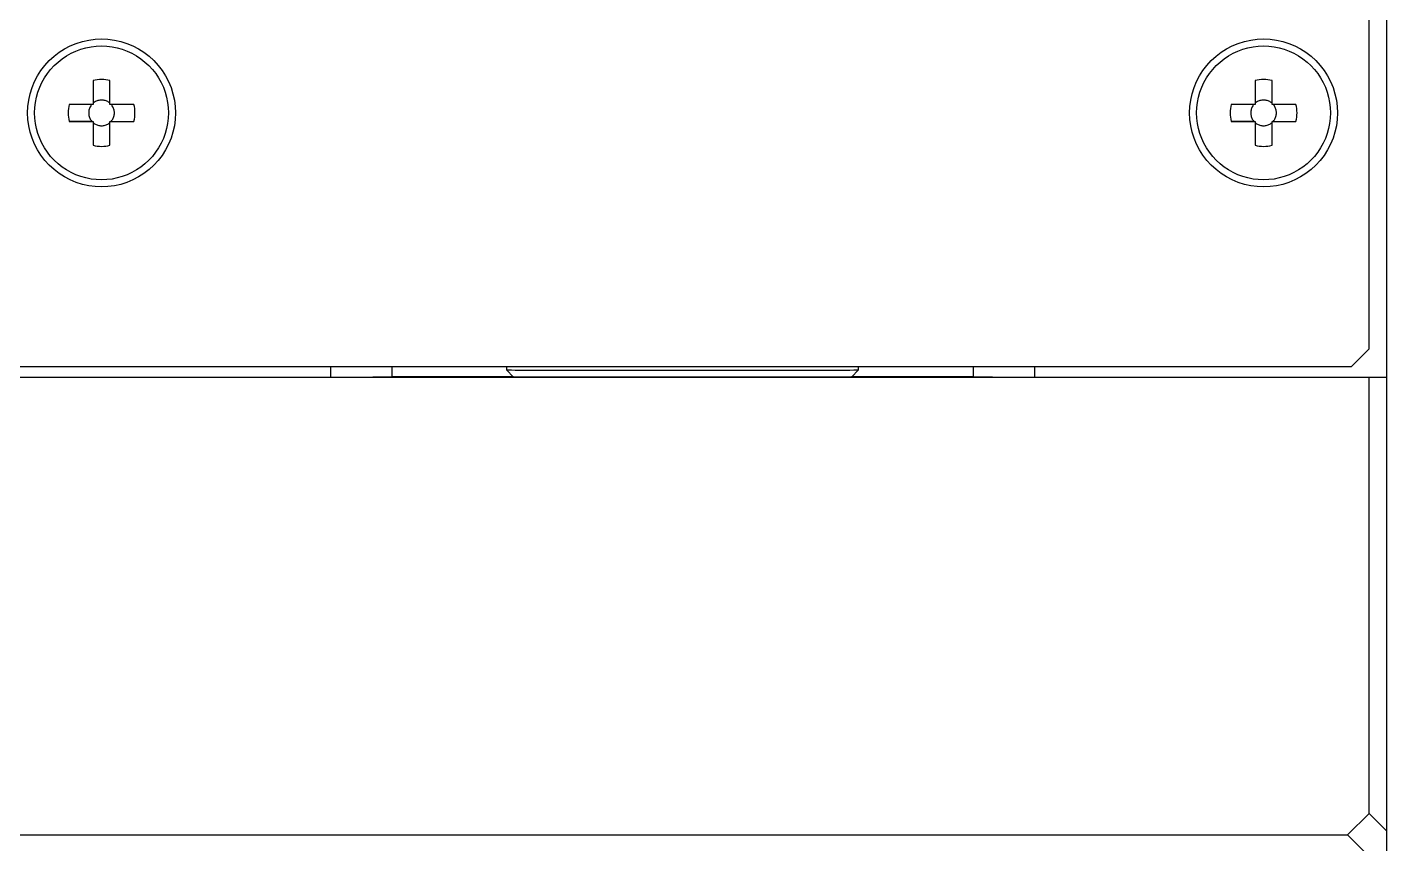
# Model space of a CAD drawing. Extents: x 0 to 701, y -8 to 617.
# Drawn here: x 295.28 to 333.89, y 93.75 to 116.93 of the extents above; entities that cross this region are included whole.
import ezdxf

# ---------------------------------------------------------------- set-up
doc = ezdxf.new("R2010")
doc.units = 0
doc.header["$LTSCALE"] = 0.5
doc.layers.add('MSM_CONTINUOUS', color=7, linetype='CONTINUOUS')

msp = doc.modelspace()

# ---------------------------------------------------------------- linework, layer by layer
at = {"layer": 'MSM_CONTINUOUS'}
for p, q in [((333.893841, 84.999384), (333.893841, 128.49997)), ((333.393841, 107.797633), (333.393841, 121.797742)), ((296.189434, 116.217925), (296.34395, 116.316349)), ((296.34395, 116.316349), (296.506457, 116.400933)), ((296.506457, 116.400933), (296.675717, 116.471031)), ((296.531361, 116.190597), (296.666848, 116.253048)), ((296.666848, 116.253048), (296.806817, 116.304676)), ((296.675717, 116.471031), (296.850443, 116.52611)), ((296.806817, 116.304676), (296.950406, 116.345163)), ((296.850443, 116.52611), (297.029304, 116.565751)), ((296.950406, 116.345163), (297.096728, 116.374259)), ((297.029304, 116.565751), (297.21094, 116.589653)), ((297.096728, 116.374259), (297.244883, 116.391785)), ((297.21094, 116.589653), (297.393967, 116.597633)), ((297.244883, 116.391785), (297.393955, 116.397633)), ((297.393955, 116.397633), (297.543027, 116.391767)), ((297.393967, 116.597633), (297.576994, 116.589631)), ((297.543027, 116.391767), (297.691179, 116.374223)), ((297.576994, 116.589631), (297.758627, 116.565707)), ((297.691179, 116.374223), (297.837498, 116.345109)), ((297.758627, 116.565707), (297.937483, 116.526045)), ((297.837498, 116.345109), (297.981082, 116.304605)), ((297.937483, 116.526045), (298.112202, 116.470944)), ((297.981082, 116.304605), (298.121045, 116.25296)), ((298.112202, 116.470944), (298.281454, 116.400826)), ((298.121045, 116.25296), (298.256525, 116.190494)), ((298.281454, 116.400826), (298.44395, 116.316223)), ((298.44395, 116.316223), (298.598455, 116.21778)), ((329.189434, 116.217925), (329.34395, 116.316349)), ((329.34395, 116.316349), (329.506457, 116.400933)), ((329.506457, 116.400933), (329.675717, 116.471031)), ((329.531361, 116.190597), (329.666848, 116.253048)), ((329.666848, 116.253048), (329.806817, 116.304676)), ((329.675717, 116.471031), (329.850443, 116.52611)), ((329.806817, 116.304676), (329.950406, 116.345163)), ((329.850443, 116.52611), (330.029304, 116.565751)), ((329.950406, 116.345163), (330.096728, 116.374259)), ((330.029304, 116.565751), (330.21094, 116.589653)), ((330.096728, 116.374259), (330.244883, 116.391785)), ((330.21094, 116.589653), (330.393967, 116.597633)), ((330.244883, 116.391785), (330.393955, 116.397633)), ((330.393955, 116.397633), (330.543027, 116.391767)), ((330.393967, 116.597633), (330.576994, 116.589631)), ((330.543027, 116.391767), (330.691179, 116.374223)), ((330.576994, 116.589631), (330.758627, 116.565707)), ((330.691179, 116.374223), (330.837498, 116.345109)), ((330.758627, 116.565707), (330.937483, 116.526045)), ((330.837498, 116.345109), (330.981082, 116.304605)), ((330.937483, 116.526045), (331.112202, 116.470944)), ((330.981082, 116.304605), (331.121045, 116.25296)), ((331.112202, 116.470944), (331.281454, 116.400826)), ((331.121045, 116.25296), (331.256525, 116.190494)), ((331.281454, 116.400826), (331.44395, 116.316223)), ((331.44395, 116.316223), (331.598455, 116.21778)), ((295.673694, 115.702247), (295.785229, 115.847584)), ((295.785229, 115.847584), (295.909006, 115.982647)), ((295.909006, 115.982647), (296.044084, 116.106407)), ((295.949144, 115.731671), (296.050419, 115.841217)), ((296.044084, 116.106407), (296.189434, 116.217925)), ((296.050419, 115.841217), (296.159977, 115.942479)), ((296.159977, 115.942479), (296.277142, 116.034832)), ((296.277142, 116.034832), (296.401191, 116.117709)), ((296.401191, 116.117709), (296.531361, 116.190597)), ((298.256525, 116.190494), (298.386686, 116.11759)), ((298.386686, 116.11759), (298.510725, 116.034698)), ((298.510725, 116.034698), (298.627879, 115.94233)), ((298.598455, 116.21778), (298.743792, 116.106245)), ((298.627879, 115.94233), (298.737425, 115.841055)), ((298.737425, 115.841055), (298.838687, 115.731497)), ((298.743792, 116.106245), (298.878855, 115.982468)), ((298.878855, 115.982468), (299.002616, 115.84739)), ((299.002616, 115.84739), (299.114133, 115.70204)), ((328.673694, 115.702247), (328.785229, 115.847584)), ((328.785229, 115.847584), (328.909006, 115.982647)), ((328.909006, 115.982647), (329.044084, 116.106407)), ((328.949144, 115.731671), (329.050419, 115.841217)), ((329.044084, 116.106407), (329.189434, 116.217925)), ((329.050419, 115.841217), (329.159977, 115.942479)), ((329.159977, 115.942479), (329.277142, 116.034832)), ((329.277142, 116.034832), (329.401191, 116.117709)), ((329.401191, 116.117709), (329.531361, 116.190597)), ((331.256525, 116.190494), (331.386686, 116.11759)), ((331.386686, 116.11759), (331.510725, 116.034698)), ((331.510725, 116.034698), (331.627879, 115.94233)), ((331.598455, 116.21778), (331.743792, 116.106245)), ((331.627879, 115.94233), (331.737425, 115.841055)), ((331.737425, 115.841055), (331.838687, 115.731497)), ((331.743792, 116.106245), (331.878855, 115.982468)), ((331.878855, 115.982468), (332.002616, 115.84739)), ((332.002616, 115.84739), (332.114133, 115.70204)), ((295.490648, 115.385246), (295.575251, 115.547742)), ((295.575251, 115.547742), (295.673694, 115.702247)), ((295.700981, 115.360317), (295.773884, 115.490478)), ((295.773884, 115.490478), (295.856776, 115.614517)), ((295.856776, 115.614517), (295.949144, 115.731671)), ((298.838687, 115.731497), (298.931041, 115.614333)), ((298.931041, 115.614333), (299.013917, 115.490283)), ((299.013917, 115.490283), (299.086805, 115.360113)), ((299.114133, 115.70204), (299.212558, 115.547524)), ((299.212558, 115.547524), (299.297141, 115.385017)), ((328.490648, 115.385246), (328.575251, 115.547742)), ((328.575251, 115.547742), (328.673694, 115.702247)), ((328.700981, 115.360317), (328.773884, 115.490478)), ((328.773884, 115.490478), (328.856776, 115.614517)), ((328.856776, 115.614517), (328.949144, 115.731671)), ((331.838687, 115.731497), (331.931041, 115.614333)), ((331.931041, 115.614333), (332.013917, 115.490283)), ((332.013917, 115.490283), (332.086805, 115.360113)), ((332.114133, 115.70204), (332.212558, 115.547524)), ((332.212558, 115.547524), (332.297141, 115.385017)), ((295.36543, 115.041275), (295.42053, 115.215994)), ((295.42053, 115.215994), (295.490648, 115.385246)), ((295.546365, 114.94129), (295.586869, 115.084874)), ((295.586869, 115.084874), (295.638514, 115.224837)), ((295.638514, 115.224837), (295.700981, 115.360317)), ((297.21298, 115.430258), (297.153841, 115.416817)), ((297.153841, 115.416817), (297.153841, 114.737633)), ((297.272856, 115.439898), (297.21298, 115.430258)), ((297.333225, 115.445697), (297.272856, 115.439898)), ((297.393841, 115.447633), (297.333225, 115.445697)), ((297.454457, 115.445697), (297.393841, 115.447633)), ((297.514826, 115.439898), (297.454457, 115.445697)), ((297.574702, 115.430258), (297.514826, 115.439898)), ((297.633841, 115.416817), (297.574702, 115.430258)), ((297.633841, 114.737633), (297.633841, 115.416817)), ((299.086805, 115.360113), (299.149256, 115.224626)), ((299.149256, 115.224626), (299.200884, 115.084657)), ((299.200884, 115.084657), (299.241371, 114.941068)), ((299.297141, 115.385017), (299.367239, 115.215757)), ((299.367239, 115.215757), (299.422318, 115.041031)), ((328.36543, 115.041275), (328.42053, 115.215994)), ((328.42053, 115.215994), (328.490648, 115.385246)), ((328.546365, 114.94129), (328.586869, 115.084874)), ((328.586869, 115.084874), (328.638514, 115.224837)), ((328.638514, 115.224837), (328.700981, 115.360317)), ((330.21298, 115.430258), (330.153841, 115.416817)), ((330.153841, 115.416817), (330.153841, 114.737633)), ((330.272856, 115.439898), (330.21298, 115.430258)), ((330.333225, 115.445697), (330.272856, 115.439898)), ((330.393841, 115.447633), (330.333225, 115.445697)), ((330.454457, 115.445697), (330.393841, 115.447633)), ((330.514826, 115.439898), (330.454457, 115.445697)), ((330.574702, 115.430258), (330.514826, 115.439898)), ((330.633841, 115.416817), (330.574702, 115.430258)), ((330.633841, 114.737633), (330.633841, 115.416817)), ((332.086805, 115.360113), (332.149256, 115.224626)), ((332.149256, 115.224626), (332.200884, 115.084657)), ((332.200884, 115.084657), (332.241371, 114.941068)), ((332.297141, 115.385017), (332.367239, 115.215757)), ((332.367239, 115.215757), (332.422318, 115.041031)), ((295.293841, 114.497759), (295.301843, 114.680786)), ((295.301843, 114.680786), (295.325767, 114.862419)), ((295.325767, 114.862419), (295.36543, 115.041275)), ((295.499707, 114.646819), (295.517251, 114.794971)), ((295.517251, 114.794971), (295.546365, 114.94129)), ((296.461216, 114.678494), (296.451576, 114.618618)), ((296.474657, 114.737633), (296.461216, 114.678494)), ((297.153841, 114.737633), (296.474657, 114.737633)), ((297.087684, 114.696013), (297.07425, 114.673532)), ((297.102697, 114.717471), (297.087684, 114.696013)), ((297.119212, 114.737797), (297.102697, 114.717471)), ((297.174167, 114.788941), (297.153841, 114.772427)), ((297.195626, 114.803954), (297.174167, 114.788941)), ((297.218106, 114.817388), (297.195626, 114.803954)), ((297.241493, 114.829175), (297.218106, 114.817388)), ((297.265665, 114.839253), (297.241493, 114.829175)), ((297.290498, 114.847571), (297.265665, 114.839253)), ((297.315864, 114.854085), (297.290498, 114.847571)), ((297.341632, 114.858762), (297.315864, 114.854085)), ((297.367669, 114.861578), (297.341632, 114.858762)), ((297.393841, 114.862518), (297.367669, 114.861578)), ((297.420013, 114.861578), (297.393841, 114.862518)), ((297.44605, 114.858762), (297.420013, 114.861578)), ((297.471818, 114.854085), (297.44605, 114.858762)), ((297.497184, 114.847571), (297.471818, 114.854085)), ((297.522017, 114.839253), (297.497184, 114.847571)), ((297.546189, 114.829175), (297.522017, 114.839253)), ((297.569576, 114.817388), (297.546189, 114.829175)), ((297.592057, 114.803954), (297.569576, 114.817388)), ((297.613515, 114.788941), (297.592057, 114.803954)), ((297.633841, 114.772427), (297.613515, 114.788941)), ((298.313026, 114.737633), (297.633841, 114.737633)), ((297.684985, 114.717471), (297.668471, 114.737797)), ((297.699998, 114.696013), (297.684985, 114.717471)), ((297.713432, 114.673532), (297.699998, 114.696013)), ((298.326466, 114.678494), (298.313026, 114.737633)), ((298.336106, 114.618618), (298.326466, 114.678494)), ((299.241371, 114.941068), (299.270467, 114.794746)), ((299.270467, 114.794746), (299.287993, 114.646591)), ((299.422318, 115.041031), (299.461959, 114.86217)), ((299.461959, 114.86217), (299.485861, 114.680534)), ((299.485861, 114.680534), (299.493841, 114.497507)), ((328.293841, 114.497759), (328.301843, 114.680786)), ((328.301843, 114.680786), (328.325767, 114.862419)), ((328.325767, 114.862419), (328.36543, 115.041275)), ((328.499707, 114.646819), (328.517251, 114.794971)), ((328.517251, 114.794971), (328.546365, 114.94129)), ((329.461216, 114.678494), (329.451576, 114.618618)), ((329.474657, 114.737633), (329.461216, 114.678494)), ((330.153841, 114.737633), (329.474657, 114.737633)), ((330.087684, 114.696013), (330.07425, 114.673532)), ((330.102697, 114.717471), (330.087684, 114.696013)), ((330.119212, 114.737797), (330.102697, 114.717471)), ((330.174167, 114.788941), (330.153841, 114.772427)), ((330.195626, 114.803954), (330.174167, 114.788941)), ((330.218106, 114.817388), (330.195626, 114.803954)), ((330.241493, 114.829175), (330.218106, 114.817388)), ((330.265665, 114.839253), (330.241493, 114.829175)), ((330.290498, 114.847571), (330.265665, 114.839253)), ((330.315864, 114.854085), (330.290498, 114.847571)), ((330.341632, 114.858762), (330.315864, 114.854085)), ((330.367669, 114.861578), (330.341632, 114.858762)), ((330.393841, 114.862518), (330.367669, 114.861578)), ((330.420013, 114.861578), (330.393841, 114.862518)), ((330.44605, 114.858762), (330.420013, 114.861578)), ((330.471818, 114.854085), (330.44605, 114.858762)), ((330.497184, 114.847571), (330.471818, 114.854085)), ((330.522017, 114.839253), (330.497184, 114.847571)), ((330.546189, 114.829175), (330.522017, 114.839253)), ((330.569576, 114.817388), (330.546189, 114.829175)), ((330.592057, 114.803954), (330.569576, 114.817388)), ((330.613515, 114.788941), (330.592057, 114.803954)), ((330.633841, 114.772427), (330.613515, 114.788941)), ((331.313026, 114.737633), (330.633841, 114.737633)), ((330.684985, 114.717471), (330.668471, 114.737797)), ((330.699998, 114.696013), (330.684985, 114.717471)), ((330.713432, 114.673532), (330.699998, 114.696013)), ((331.326466, 114.678494), (331.313026, 114.737633)), ((331.336106, 114.618618), (331.326466, 114.678494)), ((332.241371, 114.941068), (332.270467, 114.794746)), ((332.270467, 114.794746), (332.287993, 114.646591)), ((332.422318, 115.041031), (332.461959, 114.86217)), ((332.461959, 114.86217), (332.485861, 114.680534)), ((332.485861, 114.680534), (332.493841, 114.497507)), ((295.301821, 114.314732), (295.293841, 114.497759)), ((295.325723, 114.133096), (295.301821, 114.314732)), ((295.493841, 114.497747), (295.499707, 114.646819)), ((295.49969, 114.348669), (295.493841, 114.497747)), ((295.517217, 114.200509), (295.49969, 114.348669)), ((296.445777, 114.558249), (296.443841, 114.497633)), ((296.443841, 114.497633), (296.445777, 114.437017)), ((296.451576, 114.618618), (296.445777, 114.558249)), ((296.445777, 114.437017), (296.451576, 114.376648)), ((296.451576, 114.376648), (296.461216, 114.316772)), ((296.461216, 114.316772), (296.474657, 114.257633)), ((297.03006, 114.523969), (297.02912, 114.497797)), ((297.02912, 114.497797), (297.03006, 114.471625)), ((297.032876, 114.550006), (297.03006, 114.523969)), ((297.03006, 114.471625), (297.032876, 114.445588)), ((297.037553, 114.575774), (297.032876, 114.550006)), ((297.032876, 114.445588), (297.037553, 114.41982)), ((297.044068, 114.60114), (297.037553, 114.575774)), ((297.037553, 114.41982), (297.044068, 114.394454)), ((297.052385, 114.625973), (297.044068, 114.60114)), ((297.044068, 114.394454), (297.052385, 114.369621)), ((297.062463, 114.650145), (297.052385, 114.625973)), ((297.052385, 114.369621), (297.062463, 114.345449)), ((297.07425, 114.673532), (297.062463, 114.650145)), ((297.062463, 114.345449), (297.07425, 114.322062)), ((297.07425, 114.322062), (297.087684, 114.299582)), ((297.087684, 114.299582), (297.102697, 114.278123)), ((297.684985, 114.278123), (297.699998, 114.299582)), ((297.699998, 114.299582), (297.713432, 114.322062)), ((297.725219, 114.650145), (297.713432, 114.673532)), ((297.713432, 114.322062), (297.725219, 114.345449)), ((297.735297, 114.625973), (297.725219, 114.650145)), ((297.725219, 114.345449), (297.735297, 114.369621)), ((297.743615, 114.60114), (297.735297, 114.625973)), ((297.735297, 114.369621), (297.743615, 114.394454)), ((297.750129, 114.575774), (297.743615, 114.60114)), ((297.743615, 114.394454), (297.750129, 114.41982)), ((297.754806, 114.550006), (297.750129, 114.575774)), ((297.750129, 114.41982), (297.754806, 114.445588)), ((297.757622, 114.523969), (297.754806, 114.550006)), ((297.754806, 114.445588), (297.757622, 114.471625)), ((297.758562, 114.497797), (297.757622, 114.523969)), ((297.757622, 114.471625), (297.758562, 114.497797)), ((298.313026, 114.257633), (298.326466, 114.316772)), ((298.326466, 114.316772), (298.336106, 114.376648)), ((298.341905, 114.558249), (298.336106, 114.618618)), ((298.336106, 114.376648), (298.341905, 114.437017)), ((298.343841, 114.497633), (298.341905, 114.558249)), ((298.341905, 114.437017), (298.343841, 114.497633)), ((299.287976, 114.348453), (299.270433, 114.200306)), ((299.293841, 114.497519), (299.287976, 114.348453)), ((299.287993, 114.646591), (299.293841, 114.497519)), ((299.485839, 114.31448), (299.461915, 114.132848)), ((299.493841, 114.497507), (299.485839, 114.31448)), ((328.301821, 114.314732), (328.293841, 114.497759)), ((328.325723, 114.133096), (328.301821, 114.314732)), ((328.493841, 114.497747), (328.499707, 114.646819)), ((328.49969, 114.348669), (328.493841, 114.497747)), ((328.517217, 114.200509), (328.49969, 114.348669)), ((329.445777, 114.558249), (329.443841, 114.497633)), ((329.443841, 114.497633), (329.445777, 114.437017)), ((329.451576, 114.618618), (329.445777, 114.558249)), ((329.445777, 114.437017), (329.451576, 114.376648)), ((329.451576, 114.376648), (329.461216, 114.316772)), ((329.461216, 114.316772), (329.474657, 114.257633)), ((330.03006, 114.523969), (330.02912, 114.497797)), ((330.02912, 114.497797), (330.03006, 114.471625)), ((330.032876, 114.550006), (330.03006, 114.523969)), ((330.03006, 114.471625), (330.032876, 114.445588)), ((330.037553, 114.575774), (330.032876, 114.550006)), ((330.032876, 114.445588), (330.037553, 114.41982)), ((330.044068, 114.60114), (330.037553, 114.575774)), ((330.037553, 114.41982), (330.044068, 114.394454)), ((330.052385, 114.625973), (330.044068, 114.60114)), ((330.044068, 114.394454), (330.052385, 114.369621)), ((330.062463, 114.650145), (330.052385, 114.625973)), ((330.052385, 114.369621), (330.062463, 114.345449)), ((330.07425, 114.673532), (330.062463, 114.650145)), ((330.062463, 114.345449), (330.07425, 114.322062)), ((330.07425, 114.322062), (330.087684, 114.299582)), ((330.087684, 114.299582), (330.102697, 114.278123)), ((330.684985, 114.278123), (330.699998, 114.299582)), ((330.699998, 114.299582), (330.713432, 114.322062)), ((330.725219, 114.650145), (330.713432, 114.673532)), ((330.713432, 114.322062), (330.725219, 114.345449)), ((330.735297, 114.625973), (330.725219, 114.650145)), ((330.725219, 114.345449), (330.735297, 114.369621)), ((330.743615, 114.60114), (330.735297, 114.625973)), ((330.735297, 114.369621), (330.743615, 114.394454)), ((330.750129, 114.575774), (330.743615, 114.60114)), ((330.743615, 114.394454), (330.750129, 114.41982)), ((330.754806, 114.550006), (330.750129, 114.575774)), ((330.750129, 114.41982), (330.754806, 114.445588)), ((330.757622, 114.523969), (330.754806, 114.550006)), ((330.754806, 114.445588), (330.757622, 114.471625)), ((330.758562, 114.497797), (330.757622, 114.523969)), ((330.757622, 114.471625), (330.758562, 114.497797)), ((331.313026, 114.257633), (331.326466, 114.316772)), ((331.326466, 114.316772), (331.336106, 114.376648)), ((331.341905, 114.558249), (331.336106, 114.618618)), ((331.336106, 114.376648), (331.341905, 114.437017)), ((331.343841, 114.497633), (331.341905, 114.558249)), ((331.341905, 114.437017), (331.343841, 114.497633)), ((332.287976, 114.348453), (332.270433, 114.200306)), ((332.293841, 114.497519), (332.287976, 114.348453)), ((332.287993, 114.646591), (332.293841, 114.497519)), ((332.485839, 114.31448), (332.461915, 114.132848)), ((332.493841, 114.497507), (332.485839, 114.31448)), ((295.365364, 113.954235), (295.325723, 114.133096)), ((295.420443, 113.779509), (295.365364, 113.954235)), ((295.546316, 114.054181), (295.517217, 114.200509)), ((295.586805, 113.910588), (295.546316, 114.054181)), ((295.638437, 113.770614), (295.586805, 113.910588)), ((297.119212, 114.257797), (296.474657, 114.257633)), ((296.474657, 114.257633), (297.153841, 114.257633)), ((297.102697, 114.278123), (297.119212, 114.257797)), ((297.119212, 114.257797), (297.153841, 114.257797)), ((297.153841, 114.257797), (297.153841, 113.578449)), ((297.153841, 114.223168), (297.174167, 114.206654)), ((297.174167, 114.206654), (297.195626, 114.19164)), ((297.195626, 114.19164), (297.218106, 114.178206)), ((297.218106, 114.178206), (297.241493, 114.166419)), ((297.241493, 114.166419), (297.265665, 114.156341)), ((297.265665, 114.156341), (297.290498, 114.148024)), ((297.290498, 114.148024), (297.315864, 114.14151)), ((297.315864, 114.14151), (297.341632, 114.136832)), ((297.341632, 114.136832), (297.367669, 114.134017)), ((297.367669, 114.134017), (297.393841, 114.133076)), ((297.393841, 114.133076), (297.420013, 114.134017)), ((297.420013, 114.134017), (297.44605, 114.136832)), ((297.44605, 114.136832), (297.471818, 114.14151)), ((297.471818, 114.14151), (297.497184, 114.148024)), ((297.497184, 114.148024), (297.522017, 114.156341)), ((297.522017, 114.156341), (297.546189, 114.166419)), ((297.546189, 114.166419), (297.569576, 114.178206)), ((297.569576, 114.178206), (297.592057, 114.19164)), ((297.592057, 114.19164), (297.613515, 114.206654)), ((297.613515, 114.206654), (297.633841, 114.223168)), ((297.633841, 113.578449), (297.633841, 114.257797)), ((297.633841, 114.257797), (297.668471, 114.257797)), ((297.633841, 114.257633), (298.313026, 114.257633)), ((297.668471, 114.257797), (297.684985, 114.278123)), ((297.668471, 114.257797), (298.313026, 114.257633)), ((299.20082, 113.910414), (299.149179, 113.770455)), ((299.241321, 114.053992), (299.20082, 113.910414)), ((299.270433, 114.200306), (299.241321, 114.053992)), ((299.422253, 113.953991), (299.367152, 113.779272)), ((299.461915, 114.132848), (299.422253, 113.953991)), ((328.365364, 113.954235), (328.325723, 114.133096)), ((328.420443, 113.779509), (328.365364, 113.954235)), ((328.546316, 114.054181), (328.517217, 114.200509)), ((328.586805, 113.910588), (328.546316, 114.054181)), ((328.638437, 113.770614), (328.586805, 113.910588)), ((330.119212, 114.257797), (329.474657, 114.257633)), ((329.474657, 114.257633), (330.153841, 114.257633)), ((330.102697, 114.278123), (330.119212, 114.257797)), ((330.119212, 114.257797), (330.153841, 114.257797)), ((330.153841, 114.257797), (330.153841, 113.578449)), ((330.153841, 114.223168), (330.174167, 114.206654)), ((330.174167, 114.206654), (330.195626, 114.19164)), ((330.195626, 114.19164), (330.218106, 114.178206)), ((330.218106, 114.178206), (330.241493, 114.166419)), ((330.241493, 114.166419), (330.265665, 114.156341)), ((330.265665, 114.156341), (330.290498, 114.148024)), ((330.290498, 114.148024), (330.315864, 114.14151)), ((330.315864, 114.14151), (330.341632, 114.136832)), ((330.341632, 114.136832), (330.367669, 114.134017)), ((330.367669, 114.134017), (330.393841, 114.133076)), ((330.393841, 114.133076), (330.420013, 114.134017)), ((330.420013, 114.134017), (330.44605, 114.136832)), ((330.44605, 114.136832), (330.471818, 114.14151)), ((330.471818, 114.14151), (330.497184, 114.148024)), ((330.497184, 114.148024), (330.522017, 114.156341)), ((330.522017, 114.156341), (330.546189, 114.166419)), ((330.546189, 114.166419), (330.569576, 114.178206)), ((330.569576, 114.178206), (330.592057, 114.19164)), ((330.592057, 114.19164), (330.613515, 114.206654)), ((330.613515, 114.206654), (330.633841, 114.223168)), ((330.633841, 113.578449), (330.633841, 114.257797)), ((330.633841, 114.257797), (330.668471, 114.257797)), ((330.633841, 114.257633), (331.313026, 114.257633)), ((330.668471, 114.257797), (330.684985, 114.278123)), ((330.668471, 114.257797), (331.313026, 114.257633)), ((332.20082, 113.910414), (332.149179, 113.770455)), ((332.241321, 114.053992), (332.20082, 113.910414)), ((332.270433, 114.200306), (332.241321, 114.053992)), ((332.422253, 113.953991), (332.367152, 113.779272)), ((332.461915, 114.132848), (332.422253, 113.953991)), ((295.490541, 113.610249), (295.420443, 113.779509)), ((295.575125, 113.447742), (295.490541, 113.610249)), ((295.700892, 113.635122), (295.638437, 113.770614)), ((295.773786, 113.504949), (295.700892, 113.635122)), ((297.153841, 113.578449), (297.21298, 113.565008)), ((297.21298, 113.565008), (297.272856, 113.555368)), ((297.272856, 113.555368), (297.333225, 113.549569)), ((297.333225, 113.549569), (297.393841, 113.547633)), ((297.393841, 113.547633), (297.454457, 113.549569)), ((297.454457, 113.549569), (297.514826, 113.555368)), ((297.514826, 113.555368), (297.574702, 113.565008)), ((297.574702, 113.565008), (297.633841, 113.578449)), ((299.086717, 113.63498), (299.013819, 113.504822)), ((299.149179, 113.770455), (299.086717, 113.63498)), ((299.297034, 113.61002), (299.212431, 113.447524)), ((299.367152, 113.779272), (299.297034, 113.61002)), ((328.490541, 113.610249), (328.420443, 113.779509)), ((328.575125, 113.447742), (328.490541, 113.610249)), ((328.700892, 113.635122), (328.638437, 113.770614)), ((328.773786, 113.504949), (328.700892, 113.635122)), ((330.153841, 113.578449), (330.21298, 113.565008)), ((330.21298, 113.565008), (330.272856, 113.555368)), ((330.272856, 113.555368), (330.333225, 113.549569)), ((330.333225, 113.549569), (330.393841, 113.547633)), ((330.393841, 113.547633), (330.454457, 113.549569)), ((330.454457, 113.549569), (330.514826, 113.555368)), ((330.514826, 113.555368), (330.574702, 113.565008)), ((330.574702, 113.565008), (330.633841, 113.578449)), ((332.086717, 113.63498), (332.013819, 113.504822)), ((332.149179, 113.770455), (332.086717, 113.63498)), ((332.297034, 113.61002), (332.212431, 113.447524)), ((332.367152, 113.779272), (332.297034, 113.61002)), ((295.673549, 113.293226), (295.575125, 113.447742)), ((295.785067, 113.147876), (295.673549, 113.293226)), ((295.856669, 113.380897), (295.773786, 113.504949)), ((295.908828, 113.012798), (295.785067, 113.147876)), ((295.949029, 113.26373), (295.856669, 113.380897)), ((296.050298, 113.154171), (295.949029, 113.26373)), ((296.159851, 113.052895), (296.050298, 113.154171)), ((298.737304, 113.15409), (298.627753, 113.052828)), ((298.838572, 113.263634), (298.737304, 113.15409)), ((298.930933, 113.380786), (298.838572, 113.263634)), ((299.002453, 113.147682), (298.878676, 113.01262)), ((299.013819, 113.504822), (298.930933, 113.380786)), ((299.113988, 113.293019), (299.002453, 113.147682)), ((299.212431, 113.447524), (299.113988, 113.293019)), ((328.673549, 113.293226), (328.575125, 113.447742)), ((328.785067, 113.147876), (328.673549, 113.293226)), ((328.856669, 113.380897), (328.773786, 113.504949)), ((328.908828, 113.012798), (328.785067, 113.147876)), ((328.949029, 113.26373), (328.856669, 113.380897)), ((329.050298, 113.154171), (328.949029, 113.26373)), ((329.159851, 113.052895), (329.050298, 113.154171)), ((331.737304, 113.15409), (331.627753, 113.052828)), ((331.838572, 113.263634), (331.737304, 113.15409)), ((331.930933, 113.380786), (331.838572, 113.263634)), ((332.002453, 113.147682), (331.878676, 113.01262)), ((332.013819, 113.504822), (331.930933, 113.380786)), ((332.113988, 113.293019), (332.002453, 113.147682)), ((332.212431, 113.447524), (332.113988, 113.293019)), ((296.04389, 112.889021), (295.908828, 113.012798)), ((296.189227, 112.777486), (296.04389, 112.889021)), ((296.277012, 112.960528), (296.159851, 113.052895)), ((296.343732, 112.679043), (296.189227, 112.777486)), ((296.40106, 112.877638), (296.277012, 112.960528)), ((296.531229, 112.804736), (296.40106, 112.877638)), ((296.666716, 112.742273), (296.531229, 112.804736)), ((298.256393, 112.804705), (298.120913, 112.742251)), ((298.386554, 112.877596), (298.256393, 112.804705)), ((298.510596, 112.960474), (298.386554, 112.877596)), ((298.598248, 112.777341), (298.443732, 112.678917)), ((298.627753, 113.052828), (298.510596, 112.960474)), ((298.743598, 112.888859), (298.598248, 112.777341)), ((298.878676, 113.01262), (298.743598, 112.888859)), ((329.04389, 112.889021), (328.908828, 113.012798)), ((329.189227, 112.777486), (329.04389, 112.889021)), ((329.277012, 112.960528), (329.159851, 113.052895)), ((329.343732, 112.679043), (329.189227, 112.777486)), ((329.40106, 112.877638), (329.277012, 112.960528)), ((329.531229, 112.804736), (329.40106, 112.877638)), ((329.666716, 112.742273), (329.531229, 112.804736)), ((331.256393, 112.804705), (331.120913, 112.742251)), ((331.386554, 112.877596), (331.256393, 112.804705)), ((331.510596, 112.960474), (331.386554, 112.877596)), ((331.598248, 112.777341), (331.443732, 112.678917)), ((331.627753, 113.052828), (331.510596, 112.960474)), ((331.743598, 112.888859), (331.598248, 112.777341)), ((331.878676, 113.01262), (331.743598, 112.888859)), ((296.506228, 112.59444), (296.343732, 112.679043)), ((296.67548, 112.524322), (296.506228, 112.59444)), ((296.806687, 112.690633), (296.666716, 112.742273)), ((296.850199, 112.469221), (296.67548, 112.524322)), ((296.950278, 112.650134), (296.806687, 112.690633)), ((297.029056, 112.429559), (296.850199, 112.469221)), ((297.096604, 112.621027), (296.950278, 112.650134)), ((297.210688, 112.405635), (297.029056, 112.429559)), ((297.244763, 112.603491), (297.096604, 112.621027)), ((297.393715, 112.397633), (297.210688, 112.405635)), ((297.393841, 112.597633), (297.244763, 112.603491)), ((297.576742, 112.405613), (297.393715, 112.397633)), ((297.542908, 112.60349), (297.393841, 112.597633)), ((297.691055, 112.621023), (297.542908, 112.60349)), ((297.758378, 112.429515), (297.576742, 112.405613)), ((297.837371, 112.650126), (297.691055, 112.621023)), ((297.937239, 112.469156), (297.758378, 112.429515)), ((297.980952, 112.690619), (297.837371, 112.650126)), ((298.111965, 112.524235), (297.937239, 112.469156)), ((298.120913, 112.742251), (297.980952, 112.690619)), ((298.281225, 112.594333), (298.111965, 112.524235)), ((298.443732, 112.678917), (298.281225, 112.594333)), ((329.506228, 112.59444), (329.343732, 112.679043)), ((329.67548, 112.524322), (329.506228, 112.59444)), ((329.806687, 112.690633), (329.666716, 112.742273)), ((329.850199, 112.469221), (329.67548, 112.524322)), ((329.950278, 112.650134), (329.806687, 112.690633)), ((330.029056, 112.429559), (329.850199, 112.469221)), ((330.096604, 112.621027), (329.950278, 112.650134)), ((330.210688, 112.405635), (330.029056, 112.429559)), ((330.244763, 112.603491), (330.096604, 112.621027)), ((330.393715, 112.397633), (330.210688, 112.405635)), ((330.393841, 112.597633), (330.244763, 112.603491)), ((330.576742, 112.405613), (330.393715, 112.397633)), ((330.542908, 112.60349), (330.393841, 112.597633)), ((330.691055, 112.621023), (330.542908, 112.60349)), ((330.758378, 112.429515), (330.576742, 112.405613)), ((330.837371, 112.650126), (330.691055, 112.621023)), ((330.937239, 112.469156), (330.758378, 112.429515)), ((330.980952, 112.690619), (330.837371, 112.650126)), ((331.111965, 112.524235), (330.937239, 112.469156)), ((331.120913, 112.742251), (330.980952, 112.690619)), ((331.281225, 112.594333), (331.111965, 112.524235)), ((331.443732, 112.678917), (331.281225, 112.594333)), ((332.893841, 107.297633), (333.393841, 107.797633)), ((293.893841, 106.997743), (303.893841, 106.997743)), ((294.393841, 106.997606), (333.393841, 106.997606)), ((294.893841, 107.297633), (332.893841, 107.297633)), ((303.893841, 107.297633), (303.893841, 106.997743)), ((303.893841, 106.999307), (304.082768, 106.999318)), ((304.082768, 106.999318), (304.265025, 106.999331)), ((304.265025, 106.999331), (304.43959, 106.999346)), ((304.43959, 106.999346), (304.605485, 106.999363)), ((304.605485, 106.999363), (304.761778, 106.999381)), ((304.761778, 106.999381), (304.907592, 106.999401)), ((304.907592, 106.999401), (305.042111, 106.999423)), ((305.042111, 106.999423), (305.164579, 106.999445)), ((305.093841, 106.998905), (305.115121, 106.998989)), ((305.121058, 106.998811), (305.093841, 106.998905)), ((305.115121, 106.998989), (305.179025, 106.999072)), ((305.202353, 106.998717), (305.121058, 106.998811)), ((305.164579, 106.999445), (305.274309, 106.999469)), ((305.179025, 106.999072), (305.285244, 106.999155)), ((305.337225, 106.998624), (305.202353, 106.998717)), ((305.274309, 106.999469), (305.370686, 106.999494)), ((305.285244, 106.999155), (305.43326, 106.999236)), ((305.524841, 106.998533), (305.337225, 106.998624)), ((305.370686, 106.999494), (305.453169, 106.99952)), ((305.43326, 106.999236), (305.622356, 106.999316)), ((305.453169, 106.99952), (305.521295, 106.999546)), ((305.521295, 106.999546), (305.574683, 106.999574)), ((305.764047, 106.998444), (305.524841, 106.998533)), ((305.574683, 106.999574), (305.613032, 106.999601)), ((305.613032, 106.999601), (305.636128, 106.999629)), ((305.622356, 106.999316), (305.851613, 106.999394)), ((305.636128, 106.999629), (305.643841, 106.999657)), ((305.643841, 106.999657), (305.643841, 107.297633)), ((309.092542, 107.000205), (305.643841, 107.000205)), ((305.693841, 106.998905), (305.693404, 106.998468)), ((305.719353, 106.998994), (305.693841, 106.998905)), ((305.693841, 106.998905), (305.711331, 106.998832)), ((305.711331, 106.998832), (305.763871, 106.998759)), ((305.795554, 106.999081), (305.719353, 106.998994)), ((305.763871, 106.998759), (305.851238, 106.998686)), ((306.053366, 106.998359), (305.764047, 106.998444)), ((305.921971, 106.999168), (305.795554, 106.999081)), ((305.851238, 106.998686), (305.973056, 106.998615)), ((305.851613, 106.999394), (306.119919, 106.999469)), ((306.097821, 106.999253), (305.921971, 106.999168)), ((305.973056, 106.998615), (306.128804, 106.998545)), ((306.391017, 106.998276), (306.053366, 106.998359)), ((306.322013, 106.999336), (306.097821, 106.999253)), ((306.119919, 106.999469), (306.42597, 106.999542)), ((306.128804, 106.998545), (306.317814, 106.998476)), ((306.317814, 106.998476), (306.539278, 106.998409)), ((306.593156, 106.999416), (306.322013, 106.999336)), ((306.774916, 106.998198), (306.391017, 106.998276)), ((306.42597, 106.999542), (306.768281, 106.999611)), ((306.539278, 106.998409), (306.792246, 106.998344)), ((306.909571, 106.999493), (306.593156, 106.999416)), ((306.768281, 106.999611), (307.145189, 106.999678)), ((307.202699, 106.998123), (306.774916, 106.998198)), ((306.792246, 106.998344), (307.075635, 106.998282)), ((307.269294, 106.999566), (306.909571, 106.999493)), ((307.075635, 106.998282), (307.38823, 106.998222)), ((307.093841, 106.998905), (307.108404, 106.998966)), ((307.116657, 106.998829), (307.093841, 106.998905)), ((307.108404, 106.998966), (307.152151, 106.999027)), ((307.184799, 106.998754), (307.116657, 106.998829)), ((307.145189, 106.999678), (307.554864, 106.99974)), ((307.152151, 106.999027), (307.224894, 106.999087)), ((307.297812, 106.998679), (307.184799, 106.998754)), ((307.671727, 106.998054), (307.202699, 106.998123)), ((307.224894, 106.999087), (307.32632, 106.999146)), ((307.670094, 106.999635), (307.269294, 106.999566)), ((307.454941, 106.998606), (307.297812, 106.998679)), ((307.32632, 106.999146), (307.455994, 106.999205)), ((307.38823, 106.998222), (307.728693, 106.998166)), ((307.655133, 106.998535), (307.454941, 106.998606)), ((307.455994, 106.999205), (307.613357, 106.999262)), ((307.554864, 106.99974), (307.995318, 106.999798)), ((307.613357, 106.999262), (307.797733, 106.999317)), ((307.897051, 106.998467), (307.655133, 106.998535)), ((308.109488, 106.9997), (307.670094, 106.999635)), ((308.17911, 106.99799), (307.671727, 106.998054)), ((307.728693, 106.998166), (308.095566, 106.998112)), ((307.797733, 106.999317), (308.008328, 106.999371)), ((308.179076, 106.998401), (307.897051, 106.998467)), ((308.008328, 106.999371), (308.244237, 106.999423)), ((308.584749, 106.99976), (308.109488, 106.9997)), ((308.499322, 106.998339), (308.179076, 106.998401)), ((308.72172, 106.997931), (308.17911, 106.99799)), ((308.244237, 106.999423), (308.504445, 106.999472)), ((308.855647, 106.99828), (308.499322, 106.998339)), ((308.504445, 106.999472), (308.787833, 106.999519)), ((309.092932, 106.999814), (308.584749, 106.99976)), ((309.296213, 106.997879), (308.72172, 106.997931)), ((308.787833, 106.999519), (309.093182, 106.999564)), ((309.245668, 106.998226), (308.855647, 106.99828)), ((308.893841, 107.297633), (308.893841, 107.198905)), ((308.893841, 107.198905), (308.909255, 107.198851)), ((308.893841, 107.198905), (309.093841, 106.998905)), ((308.909255, 107.198851), (308.955399, 107.198798)), ((308.955399, 107.198798), (309.031992, 107.198745)), ((309.031992, 107.198745), (309.138559, 107.198694)), ((309.138559, 107.198694), (309.274444, 107.198643)), ((309.193708, 106.998772), (309.193169, 106.998233)), ((309.666777, 106.998177), (309.245668, 106.998226)), ((309.274444, 107.198643), (309.438809, 107.198595)), ((309.899046, 106.997833), (309.296213, 106.997879)), ((309.438809, 107.198595), (309.63064, 107.198548)), ((309.63064, 107.198548), (309.848756, 107.198503)), ((310.116157, 106.998132), (309.666777, 106.998177)), ((309.848756, 107.198503), (310.091811, 107.198461)), ((310.526505, 106.997793), (309.899046, 106.997833)), ((310.091811, 107.198461), (310.358307, 107.198422)), ((310.590802, 106.998092), (310.116157, 106.998132)), ((310.358307, 107.198422), (310.646601, 107.198385)), ((311.174721, 106.99776), (310.526505, 106.997793)), ((311.087539, 106.998058), (310.590802, 106.998092)), ((310.646601, 107.198385), (310.954915, 107.198352)), ((310.954915, 107.198352), (311.281348, 107.198322)), ((311.603045, 106.998029), (311.087539, 106.998058)), ((311.839697, 106.997735), (311.174721, 106.99776)), ((311.281348, 107.198322), (311.623889, 107.198296)), ((312.133872, 106.998007), (311.603045, 106.998029)), ((311.623889, 107.198296), (311.980424, 107.198273)), ((312.517337, 106.997716), (311.839697, 106.997735)), ((311.980424, 107.198273), (312.348756, 107.198255)), ((312.348756, 107.198255), (312.726614, 107.19824)), ((313.203461, 106.997705), (312.517337, 106.997716)), ((312.726614, 107.19824), (313.111669, 107.19823)), ((313.111669, 107.19823), (313.501546, 107.198223)), ((313.893841, 106.997701), (313.203461, 106.997705)), ((313.501546, 107.198223), (313.893841, 107.198221)), ((313.893841, 107.198221), (314.286137, 107.198223)), ((314.584221, 106.997705), (313.893841, 106.997701)), ((314.286137, 107.198223), (314.676013, 107.19823)), ((315.270346, 106.997716), (314.584221, 106.997705)), ((314.676013, 107.19823), (315.061068, 107.19824)), ((315.061068, 107.19824), (315.438926, 107.198255)), ((315.947985, 106.997735), (315.270346, 106.997716)), ((315.438926, 107.198255), (315.807258, 107.198273)), ((316.184637, 106.998029), (315.653811, 106.998007)), ((315.807258, 107.198273), (316.163794, 107.198296)), ((316.612962, 106.99776), (315.947985, 106.997735)), ((316.163794, 107.198296), (316.506334, 107.198322)), ((316.700143, 106.998058), (316.184637, 106.998029)), ((316.506334, 107.198322), (316.832767, 107.198352)), ((317.261177, 106.997793), (316.612962, 106.99776)), ((317.19688, 106.998092), (316.700143, 106.998058)), ((316.832767, 107.198352), (317.141081, 107.198385)), ((317.141081, 107.198385), (317.429375, 107.198422)), ((317.671525, 106.998132), (317.19688, 106.998092)), ((317.888636, 106.997833), (317.261177, 106.997793)), ((317.429375, 107.198422), (317.695871, 107.198461)), ((318.120905, 106.998177), (317.671525, 106.998132)), ((317.695871, 107.198461), (317.938926, 107.198503)), ((318.491469, 106.997879), (317.888636, 106.997833)), ((317.938926, 107.198503), (318.157042, 107.198548)), ((318.542014, 106.998226), (318.120905, 106.998177)), ((318.157042, 107.198548), (318.348874, 107.198595)), ((318.348874, 107.198595), (318.513239, 107.198643)), ((319.065962, 106.997931), (318.491469, 106.997879)), ((318.513239, 107.198643), (318.649124, 107.198694)), ((318.932036, 106.99828), (318.542014, 106.998226)), ((318.594513, 106.998233), (318.593974, 106.998772)), ((318.649124, 107.198694), (318.755691, 107.198745)), ((318.693841, 106.998905), (318.893841, 107.198905)), ((318.6945, 106.999564), (318.999849, 106.999519)), ((319.202933, 106.99976), (318.69475, 106.999814)), ((322.143841, 107.000205), (318.695141, 107.000205)), ((318.755691, 107.198745), (318.832283, 107.198798)), ((318.832283, 107.198798), (318.878428, 107.198851)), ((318.878428, 107.198851), (318.893841, 107.198905)), ((318.893841, 107.198905), (318.893841, 107.297633)), ((319.288361, 106.998339), (318.932036, 106.99828)), ((318.999849, 106.999519), (319.283237, 106.999472)), ((319.608572, 106.99799), (319.065962, 106.997931)), ((319.678194, 106.9997), (319.202933, 106.99976)), ((319.283237, 106.999472), (319.543445, 106.999423)), ((319.608607, 106.998401), (319.288361, 106.998339)), ((319.543445, 106.999423), (319.779354, 106.999371)), ((320.115955, 106.998054), (319.608572, 106.99799)), ((319.890632, 106.998467), (319.608607, 106.998401)), ((320.117588, 106.999635), (319.678194, 106.9997)), ((319.692117, 106.998112), (320.058989, 106.998166)), ((319.779354, 106.999371), (319.98995, 106.999317)), ((319.792364, 106.999798), (320.232818, 106.99974)), ((320.132549, 106.998535), (319.890632, 106.998467)), ((319.98995, 106.999317), (320.174325, 106.999262)), ((320.058989, 106.998166), (320.399452, 106.998222)), ((320.584984, 106.998123), (320.115955, 106.998054)), ((320.518389, 106.999566), (320.117588, 106.999635)), ((320.332742, 106.998606), (320.132549, 106.998535)), ((320.174325, 106.999262), (320.331688, 106.999205)), ((320.232818, 106.99974), (320.642494, 106.999678)), ((320.331688, 106.999205), (320.461362, 106.999146)), ((320.48987, 106.998679), (320.332742, 106.998606)), ((320.399452, 106.998222), (320.712048, 106.998282)), ((320.461362, 106.999146), (320.562788, 106.999087)), ((320.602883, 106.998754), (320.48987, 106.998679)), ((320.878112, 106.999493), (320.518389, 106.999566)), ((320.562788, 106.999087), (320.635532, 106.999027)), ((321.012766, 106.998198), (320.584984, 106.998123)), ((320.671025, 106.998829), (320.602883, 106.998754)), ((320.635532, 106.999027), (320.679279, 106.998966)), ((320.642494, 106.999678), (321.019402, 106.999611)), ((320.693841, 106.998905), (320.671025, 106.998829)), ((320.679279, 106.998966), (320.693841, 106.998905)), ((320.712048, 106.998282), (320.995436, 106.998344)), ((321.194526, 106.999416), (320.878112, 106.999493)), ((320.995436, 106.998344), (321.248404, 106.998409)), ((321.396666, 106.998276), (321.012766, 106.998198)), ((321.019402, 106.999611), (321.361712, 106.999542)), ((321.46567, 106.999336), (321.194526, 106.999416)), ((321.248404, 106.998409), (321.469868, 106.998476)), ((321.361712, 106.999542), (321.667764, 106.999469)), ((321.734316, 106.998359), (321.396666, 106.998276)), ((321.689862, 106.999253), (321.46567, 106.999336)), ((321.469868, 106.998476), (321.658879, 106.998545)), ((321.658879, 106.998545), (321.814626, 106.998615)), ((321.667764, 106.999469), (321.936069, 106.999394)), ((321.865711, 106.999168), (321.689862, 106.999253)), ((322.023636, 106.998444), (321.734316, 106.998359)), ((321.814626, 106.998615), (321.936445, 106.998686)), ((321.992129, 106.999081), (321.865711, 106.999168)), ((321.936069, 106.999394), (322.165327, 106.999316)), ((321.936445, 106.998686), (322.023811, 106.998759)), ((322.068329, 106.998994), (321.992129, 106.999081)), ((322.262841, 106.998533), (322.023636, 106.998444)), ((322.023811, 106.998759), (322.076352, 106.998832)), ((322.093841, 106.998905), (322.068329, 106.998994)), ((322.076352, 106.998832), (322.093841, 106.998905)), ((322.094278, 106.998468), (322.093841, 106.998905)), ((322.143841, 107.297633), (322.143841, 106.999657)), ((322.143841, 106.999657), (322.151554, 106.999629)), ((322.151554, 106.999629), (322.17465, 106.999601)), ((322.165327, 106.999316), (322.354422, 106.999236)), ((322.17465, 106.999601), (322.213, 106.999574)), ((322.213, 106.999574), (322.266387, 106.999546)), ((322.450458, 106.998624), (322.262841, 106.998533)), ((322.266387, 106.999546), (322.334514, 106.99952)), ((322.334514, 106.99952), (322.416996, 106.999494)), ((322.354422, 106.999236), (322.502439, 106.999155)), ((322.416996, 106.999494), (322.513373, 106.999469)), ((322.585329, 106.998717), (322.450458, 106.998624)), ((322.502439, 106.999155), (322.608657, 106.999072)), ((322.513373, 106.999469), (322.623103, 106.999445)), ((322.666624, 106.998811), (322.585329, 106.998717)), ((322.608657, 106.999072), (322.672561, 106.998989)), ((322.623103, 106.999445), (322.745571, 106.999423)), ((322.693841, 106.998905), (322.666624, 106.998811)), ((322.672561, 106.998989), (322.693841, 106.998905)), ((322.745571, 106.999423), (322.88009, 106.999401)), ((322.88009, 106.999401), (323.025905, 106.999381)), ((323.025905, 106.999381), (323.182198, 106.999363)), ((323.182198, 106.999363), (323.348092, 106.999346)), ((323.348092, 106.999346), (323.522658, 106.999331)), ((323.522658, 106.999331), (323.704915, 106.999318)), ((323.704915, 106.999318), (323.893841, 106.999307)), ((323.893841, 106.997743), (323.893841, 107.297633)), ((323.893841, 106.997743), (333.893841, 106.997743)), ((333.393841, 106.997606), (333.893841, 106.997674)), ((333.393841, 94.609978), (333.393841, 106.997606)), ((332.781469, 93.997606), (333.393841, 94.609978)), ((333.393841, 94.609978), (333.893841, 94.110047)), ((295.006214, 93.997606), (332.781469, 93.997606)), ((333.281469, 93.497674), (332.781469, 93.997606))]:
    msp.add_line(p, q, dxfattribs=at)

doc.saveas('drawing.dxf')
